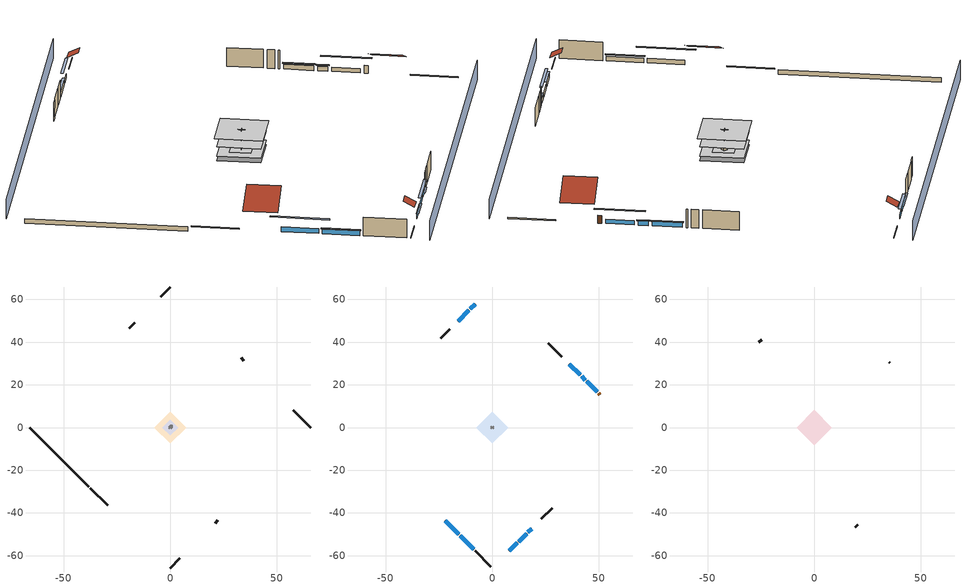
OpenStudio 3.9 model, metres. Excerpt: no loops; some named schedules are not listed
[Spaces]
garage 1
 floor foundation (Slab1 construction): -3.66,0 0,3.66 3.66,0 0,-3.66 z0
 wall outside (Wall1 construction): -16.66,49.17 -19.24,46.58 z0.3:5.18
 wall outside (Wall2 construction): 34.53,31.3 33.23,32.59 z0.3:5.18
 wall outside (Wall12 construction): 21.04,-44.79 22.33,-43.5 z0.3:5.18
 wall to conditioned space 1 (Wall5 construction Reversed): -0.65,0.65 0.65,-0.65 z0.3:5.18
 wall to conditioned space 1 (Wall6 construction Reversed): -0.65,-0.65 0.65,0.65 z0.3:5.18
crawlspace - vented 1
 floor foundation (Slab2 construction): -7.45,0 0,7.45 7.45,0 0,-7.45 z-0.91
 wall outside (RimJoist1 construction): -37.43,-28.4 -29.28,-36.54 z0.3:0.61
 wall outside (RimJoist2 construction): 0,65.83 -4.53,61.3 z0.3:0.61
 wall outside (RimJoist3 construction): 65.83,0 57.68,8.15 z0.3:0.61
 wall outside (RimJoist4 construction): 0,-65.83 4.53,-61.3 z0.3:0.61
 wall foundation (FoundationWall1 construction): -65.83,0 -38.09,-27.74 z-0.91:0.3
furnace airloop ret air space
 floor adiabatic (AdiabaticConst): 0,0 0,1 1,1 1,0 z0
 wall adiabatic (AdiabaticConst): 0,1 0,0 1,0 1,1 0,1 z0:1
 ceiling adiabatic (AdiabaticConst): 1,0 1,1 0,1 0,0 z1
conditioned space 1
 floor to crawlspace - vented 1 (Floor1 construction): -7.45,0 0,7.45 7.45,0 0,-7.45 z0.3
 floor to garage 1 (Floor2 construction): -3.66,0 0,3.66 3.66,0 0,-3.66 z0.3
 floor adiabatic (AdiabaticFloorConstruction): -7.45,0 0,7.45 7.45,0 0,-7.45 z2.74
 wall outside (Wall3 construction): -8.06,-57.76 -0.66,-65.17 z0.3:5.18
 wall outside (Wall4 construction): -19.9,45.93 -24.01,41.81 z0.3:5.18
 wall outside (Wall7 construction): 32.58,33.25 26.34,39.48 z0.3:5.18
 wall outside (Wall8 construction): 22.99,-42.84 28.01,-37.82 z0.3:5.18
 wall outside (AdiabaticWallConstruction): -22.07,-43.75 -15.73,-50.1 / -15.07,-50.76 -8.72,-57.1 / -10.92,54.91 -16,49.83 z0.3:1.52; -8,57.82 -10.26,55.56 z0.3:1.37; 49.16,16.66 44.27,21.56 / 43.61,22.22 41.86,23.96 z0.3:1.43; 41.2,24.62 36.08,29.74 z0.3:1.49; 12.37,-53.45 16.09,-49.74 / 8,-57.82 11.72,-54.11 z0.3:1.46; 16.74,-49.08 18.47,-47.35 z0.3:1.4
 wall outside (AdiabaticWallConstruction 1): 50.47,15.36 49.82,16 z0.3:2.34
 window (WindowConstruction): -22.07,-43.75 -15.73,-50.1 z0.3:1.52
 window (WindowConstruction 1): -15.07,-50.76 -8.72,-57.1 z0.3:1.52
 window (WindowConstruction 2): -8,57.82 -10.26,55.56 z0.3:1.37
 window (WindowConstruction 3): -10.92,54.91 -16,49.83 z0.3:1.52
 window (WindowConstruction 4): 49.16,16.66 44.27,21.56 z0.3:1.43
 window (WindowConstruction 5): 43.61,22.22 41.86,23.96 z0.3:1.43
 window (WindowConstruction 6): 41.2,24.62 36.08,29.74 z0.3:1.49
 window (WindowConstruction 7): 12.37,-53.45 16.09,-49.74 z0.3:1.46
 window (WindowConstruction 8): 16.75,-49.08 18.47,-47.36 z0.3:1.4
 window (WindowConstruction 9): 8,-57.82 11.72,-54.11 z0.3:1.46
 door (Door): 50.47,15.36 49.82,16 z0.3:2.34
 ceiling adiabatic (AdiabaticFloorConstruction): 0,-7.45 7.45,0 0,7.45 -7.45,0 z2.74
attic - vented 1
 floor to conditioned space 1 (Floor3 construction Reversed): -8.3,0 0,8.3 8.3,0 0,-8.3 z5.18
 wall outside (Wall9 construction): -24.67,41.15 -25.92,39.9 z0.3:5.18
 wall outside (Wall10 construction): 19.13,-46.7 20.38,-45.45 z0.3:5.18
 wall outside (Wall11 construction): 35.42,30.4 35.18,30.64 z0.3:5.18
 roof outside (Roof1 construction): -22.73,-43.1,5.18 -17.46,-37.82,8.91 -23.35,-31.92,8.91 -28.63,-37.2,5.18
 roof outside (Roof2 construction): -7.34,58.48,5.18 -5.41,56.55,6.55 -3.25,58.71,6.55 -5.18,60.64,5.18
 roof outside (Roof3 construction): 7.34,-58.48,5.18 5.41,-56.55,6.55 3.25,-58.71,6.55 5.18,-60.64,5.18
 roof outside (Roof4 construction): 51.12,14.7,5.18 45.85,9.43,8.91 51.75,3.53,8.91 57.02,8.8,5.18
shading: 3.23,-69.06 69.06,-3.23 / -3.23,69.06 -69.06,3.23 z0:5.18; -13.79,-52.04 -24.01,-41.81 -24.44,-42.24 -14.22,-52.47 z4.27; -8.51,-57.32 -15.28,-50.54 -15.72,-50.97 -8.94,-57.75 z1.83; -12.2,53.62 -6.06,59.76 -6.49,60.19 -12.63,54.05 z4.11; -16.22,49.61 -10.7,55.12 -11.13,55.55 -16.65,50.04 z1.83; 42.33,23.5 51.1,14.72 51.54,15.15 42.76,23.93 z4.18; 41.65,24.18 43.82,22 44.26,22.43 42.08,24.61 z1.74; 35.87,29.96 41.42,24.41 41.85,24.84 36.3,30.39 z1.8; 18.03,-47.8 10.43,-55.39 10.86,-55.82 18.46,-48.23 z4.21; 18.69,-47.14 16.53,-49.3 16.96,-49.73 19.12,-47.57 z1.71; 11.93,-53.89 7.79,-58.04 8.22,-58.47 12.36,-54.32 z1.77
[Site]
Portland Intl Arpt_OR: Latitude {deg}=45.59; Longitude {deg}=-122.6; Time Zone {hr}=-8; Elevation {m}=33; Terrain=Suburbs; Keep Site Location Information=Yes
[Site:GroundTemperature:Shallow]
10.2558, 8.96328, 8.85977, 9.47314, 11.9355, 14.3863, 16.5111, 17.8571, 17.9714, 16.8767, 14.8061, 12.4304
[Site:WaterMainsTemperature]
Calculation Method=Schedule; Temperature Schedule=mains temperature schedule
[Building]
Building 1
[Material] Roughness=Rough
Name | Thickness {m} | Conductivity {W/m-K} | Density {kg/m3} | Specific Heat {J/kg-K} | Thermal Absorptance | Solar Absorptance | Visible Absorptance
wood shingles or shakes | 0.00635 | 0.162714 | 1121.4 | 1465.45 | 0.9 | 0.85 | 0.85
roof rigid ins | 0.00281632 | 0.029427 | 32.04 | 1214.23 | 0.9 | 0.7 | 0.7
osb sheathing 0.5 in. | 0.0127 | 0.115458 | 512.64 | 1214.23 | 0.9 | 0.6 | 0.6
brick veneer | 0.1016 | 0.793375 | 1762.2 | 795.53 | 0.9 | 0.85 | 0.85
osb sheathing 0.5 in. 1 | 0.0127 | 0.115458 | 512.64 | 1214.23 | 0.9 | 0.7 | 0.7
wall stud and cavity | 0.1397 | 0.447971 | 139.0536 | 1170.24 | 0.9 | 0.6 | 0.6
wall stud and cavity 1 | 0.1397 | 0.558292 | 139.0536 | 1170.24 | 0.9 | 0.7 | 0.7
gypsum board | 0.0127 | 0.160291 | 801 | 837.4 | 0.9 | 0.6 | 0.6
osb sheathing 0.5 in. 2; osb sheathing 0.5 in. 3 | 0.0127 | 0.115458 | 512.64 | 1214.23
wall stud and cavity 2 | 0.1397 | 0.476402 | 139.0536 | 1170.24 | 0.9 | 0.7 | 0.7
rim joist stud and cavity | 0.0508 | 0.180795 | 50.32683 | 1063.81 | 0.9 | 0.6 | 0.6
floor stud and cavity | 0.1397 | 0.923637 | 92.3553 | 1139.71 | 0.9 | 0.7 | 0.7
osb sheathing 0.75 in. | 0.01905 | 0.115458 | 512.64 | 1214.23 | 0.9 | 0.7 | 0.7
floor covering | 0.0127 | 0.0433444 | 54.468 | 1339.84 | 0.9 | 0.6 | 0.6
ceiling stud and cavity | 0.0889 | 1.05181 | 20.9862 | 1087.66 | 0.9 | 0.7 | 0.7
gypsum board 1 | 0.00254 | 0.160291 | 801 | 837.4 | 0.9 | 0.6 | 0.6
concrete 4.0 in. | 0.1016 | 1.803125 | 2242.8 | 837.4 | 0.9 | 0.7 | 0.7
concrete 8.0 in. | 0.2032 | 1.803125 | 2242.8 | 837.4 | 0.9 | 0.7 | 0.7
soil 0.5 in. | 0.0127 | 0.8655 | 1842.3 | 418.7 | 0.9 | 0.7 | 0.7
wood siding; wood siding 1 | 0.0254 | 0.102417 | 544.68 | 1172.36
wall rigid ins; floor rigid ins | 0.512978 | 0.029427 | 32.04 | 1214.23 | 0.9 | 0.7 | 0.7
wall stud and cavity 3 | 0.0889 | 0.380278 | 52.3479 | 1209.89 | 0.9 | 0.7 | 0.7
door material | 0.04445 | 0.0612267 | 512.64 | 1214.23 | 0.9 | 0.7 | 0.7
floor stud and cavity 1 | 0.1397 | 1.75129 | 37.0049 | 1207.88 | 0.9 | 0.7 | 0.7
wall stud and cavity 4 | 0.0889 | 0.391764 | 83.0341 | 1211.67 | 0.9 | 0.7 | 0.7
furniture material conditioned space 1; furniture material garage 1 | 0.1524 | 0.115458 | 640.8 | 1214.23 | 0.9 | 0.6 | 0.6
[Construction]
Roof1 construction; Roof2 construction; Roof3 construction; Roof4 construction: wood shingles or shakes, roof rigid ins, osb sheathing 0.5 in.
Wall1 construction; Wall2 construction: brick veneer, osb sheathing 0.5 in. 1, wall stud and cavity
Wall3 construction; Wall4 construction: brick veneer, osb sheathing 0.5 in. 1, wall stud and cavity 1, gypsum board
Wall5 construction Reversed: gypsum board, wall stud and cavity 2, osb sheathing 0.5 in. 2
Wall6 construction Reversed: gypsum board, wall stud and cavity 2, osb sheathing 0.5 in. 3
Wall7 construction; Wall8 construction: brick veneer, osb sheathing 0.5 in. 3, wall stud and cavity 1, gypsum board
Wall9 construction; Wall10 construction; Wall11 construction; Wall12 construction: brick veneer, osb sheathing 0.5 in. 3, wall stud and cavity
RimJoist1 construction; RimJoist2 construction; RimJoist3 construction; RimJoist4 construction: brick veneer, rim joist stud and cavity
Floor1 construction; Floor2 construction: floor stud and cavity, osb sheathing 0.75 in., floor covering
Floor3 construction Reversed: gypsum board 1, ceiling stud and cavity
Slab1 construction: concrete 4.0 in.
FoundationWall1 construction: concrete 8.0 in.
Slab2 construction: soil 0.5 in.
WindowConstruction; WindowConstruction 1; WindowConstruction 2; WindowConstruction 3; WindowConstruction 4; WindowConstruction 5; WindowConstruction 6; WindowConstruction 7; WindowConstruction 8; WindowConstruction 9: WindowMaterial
AdiabaticWallConstruction: wood siding, wall rigid ins, wall stud and cavity 3, gypsum board
Door: door material
AdiabaticWallConstruction 1: wood siding 1, wall rigid ins, wall stud and cavity 3, gypsum board
AdiabaticFloorConstruction: floor stud and cavity 1, floor rigid ins, osb sheathing 0.75 in., floor covering
PartitionWallConstruction: gypsum board, wall stud and cavity 4, gypsum board
furniture construction conditioned space 1: furniture material conditioned space 1
furniture construction garage 1: furniture material garage 1
AdiabaticConst: Adiabatic
[WindowMaterial:SimpleGlazingSystem]
WindowMaterial: U-Factor {W/m2-K}=2.15764; Solar Heat Gain Coefficient=0.44
[Material:NoMass]
Adiabatic: Roughness=Rough; Thermal Resistance {m2-K/W}=176.1
[ThermalZone] Multiplier=1; Use Ideal Air Loads=No
Name | Volume {m3} | Thermostat
conditioned space | 606.66 | conditioned space temperature setpoint
attic - vented | 120.537
garage | 65.242
crawlspace - vented | 135.355
furnace airloop ret air zone | 1
[Sizing:Zone] Zone Cooling Design Supply Air Temperature Input Method=SupplyAirTemperature; Zone Cooling Design Supply Air Temperature {C}=14; Zone Cooling Design Supply Air Temperature Difference {deltaC}=11.11; Zone Heating Design Supply Air Temperature Input Method=SupplyAirTemperature; Zone Heating Design Supply Air Temperature {C}=40; Zone Heating Design Supply Air Temperature Difference {deltaC}=11.11; Zone Cooling Design Supply Air Humidity Ratio {kg-H2O/kg-air}=0.0085; Zone Heating Design Supply Air Humidity Ratio {kg-H2O/kg-air}=0.008; Cooling Design Air Flow Method=DesignDay; Heating Design Air Flow Method=DesignDay; Account for Dedicated Outdoor Air System=No; Dedicated Outdoor Air System Control Strategy=NeutralSupplyAir; Dedicated Outdoor Air Low Setpoint Temperature for Design {C}=autosize; Dedicated Outdoor Air High Setpoint Temperature for Design {C}=autosize; Zone Load Sizing Method=Sensible Load Only No Latent Load; Zone Latent Cooling Design Supply Air Humidity Ratio Input Method=HumidityRatioDifference; Zone Cooling Design Supply Air Humidity Ratio Difference {kgWater/kgDryAir}=0.005; Zone Latent Heating Design Supply Air Humidity Ratio Input Method=HumidityRatioDifference; Zone Humidification Design Supply Air Humidity Ratio Difference {kgWater/kgDryAir}=0.005; Sizing Option=Coincident
attic - vented; garage; crawlspace - vented; furnace airloop ret air zone
[Space]
Name | Thermal Zone | Volume {m3}
conditioned space 1 | conditioned space | 606.66
attic - vented 1 | attic - vented | 120.537
garage 1 | garage | 65.242
crawlspace - vented 1 | crawlspace - vented | 135.355
furnace airloop ret air space | furnace airloop ret air zone
[ThermostatSetpoint:DualSetpoint]
conditioned space temperature setpoint: Heating Setpoint Temperature Schedule=heating setpoint; Cooling Setpoint Temperature Schedule=cooling setpoint; Temperature Difference Between Cutout And Setpoint {deltaC}=0
[Foundation:Kiva] Wall Depth Below Slab {m}=0.2032
Name | Initial Indoor Air Temperature {C} | Wall Height Above Grade {m}
Foundation Kiva 1 | 13.4258 | 0.1016
Foundation Kiva 2 | 8.58325 | 0.3048
[Foundation:Kiva:Settings]
Soil Conductivity {W/m-K}=0.8655; Soil Density {kg/m3}=1842.3; Soil Specific Heat {J/kg-K}=418.7; Ground Solar Absorptivity=0.9; Ground Thermal Absorptivity=0.9; Ground Surface Roughness {m}=0.03; Far-Field Width {m}=40; Deep-Ground Boundary Condition=ZeroFlux; Deep-Ground Depth {m}=40; Minimum Cell Dimension {m}=0.2; Maximum Cell Growth Coefficient=3; Simulation Timestep=Timestep
[SurfaceProperty:ExposedFoundationPerimeter] Exposed Perimeter Calculation Method=TotalExposedPerimeter
Name | Total Exposed Perimeter {m}
Slab1 | 14.6304
Slab2 | 39.22776
[SurfaceProperty:IncidentSolarMultiplier] Incident Solar Multiplier=1; Incident Solar Multiplier Schedule=trans schedule winter=0.85 summer=0.7
Window1; Window2; Window3; Window4; Window5; Window6; Window7; Window8; Window9; Window10
[InternalMass:Definition] Design Level Calculation Method=SurfaceArea
Name | Construction | Surface Area {m2}
partition wall mass | PartitionWallConstruction | 248.794
furniture mass conditioned space 1 | furniture construction conditioned space 1 | 99.51774
furniture mass garage 1 | furniture construction garage 1 | 2.67561
[InternalMass] Multiplier=1
Name | Internal Mass Definition | Space or SpaceType
partition wall mass | partition wall mass | conditioned space 1
furniture mass conditioned space 1 | furniture mass conditioned space 1 | conditioned space 1
furniture mass garage 1 | furniture mass garage 1 | garage 1
[EnergyManagementSystem:Sensor]
Name | Output Variable or Output Meter Index Key | Output Variable or Output Meter
water_heater_amb_temp | garage | Zone Mean Air Temperature
water_heater_amb_rh | garage | Zone Air Relative Humidity
water_heater_T_set | water heater setpoint | Schedule Value
out_pb_s |  | Site Outdoor Air Barometric Pressure
out_wt_s |  | Site Outdoor Air Humidity Ratio
site_vw_s |  | Site Wind Speed
cool_season | cooling season schedule | Schedule Value
furnace_airloop_AH_MFR_s | Node 7 | System Node Mass Flow Rate
furnace_airloop_AH_VFR_s | Node 7 | System Node Current Density Volume Flow Rate
furnace_airloop_AH_Tout_s | Node 7 | System Node Temperature
furnace_airloop_AH_Wout_s | Node 7 | System Node Humidity Ratio
furnace_airloop_RA_T_s | Node 10 | System Node Temperature
furnace_airloop_Ra_W_s | Node 10 | System Node Humidity Ratio
furnace_airloop_0_DZ_T_s | crawlspace - vented | Zone Air Temperature
furnace_airloop_0_DZ_W_s | crawlspace - vented | Zone Mean Air Humidity Ratio
natural_vent_s | natural vent schedule | Schedule Value
htg_sp_s | heating setpoint | Schedule Value
clg_sp_s | cooling setpoint | Schedule Value
mech_vent_range_fan_0_sch_s | mech vent range fan 0 schedule | Schedule Value
mech_vent_bath_fan_0_sch_s | mech vent bath fan 0 schedule | Schedule Value
clothes_dryer_exhaust_0_sch_s | clothes_dryer | Schedule Value
htg_load_cond |  | Heating:EnergyTransfer:Zone:CONDITIONED SPACE
clg_load_cond |  | Cooling:EnergyTransfer:Zone:CONDITIONED SPACE
htg_load_duct |  | Heating:EnergyTransfer:Zone:FURNACE AIRLOOP RET AIR ZONE
clg_load_duct |  | Cooling:EnergyTransfer:Zone:FURNACE AIRLOOP RET AIR ZONE
s_conv | Floor1 | Surface Inside Face Convection Heat Gain Energy
s_ig | Floor1 | Surface Inside Face Internal Gains Radiation Heat Gain Energy
s_sol | Floor1 | Surface Inside Face Solar Radiation Heat Gain Energy
s_lgt | Floor1 | Surface Inside Face Lights Radiation Heat Gain Energy
s_surf | Floor1 | Surface Inside Face Net Surface Thermal Radiation Heat Gain Energy
s_conv_1 | Floor2 | Surface Inside Face Convection Heat Gain Energy
s_ig_1 | Floor2 | Surface Inside Face Internal Gains Radiation Heat Gain Energy
s_sol_1 | Floor2 | Surface Inside Face Solar Radiation Heat Gain Energy
s_lgt_1 | Floor2 | Surface Inside Face Lights Radiation Heat Gain Energy
s_surf_1 | Floor2 | Surface Inside Face Net Surface Thermal Radiation Heat Gain Energy
s_conv_2 | Floor3 | Surface Inside Face Convection Heat Gain Energy
s_ig_2 | Floor3 | Surface Inside Face Internal Gains Radiation Heat Gain Energy
s_sol_2 | Floor3 | Surface Inside Face Solar Radiation Heat Gain Energy
s_lgt_2 | Floor3 | Surface Inside Face Lights Radiation Heat Gain Energy
s_surf_2 | Floor3 | Surface Inside Face Net Surface Thermal Radiation Heat Gain Energy
s_conv_3 | inferred conditioned ceiling | Surface Inside Face Convection Heat Gain Energy
s_ig_3 | inferred conditioned ceiling | Surface Inside Face Internal Gains Radiation Heat Gain Energy
s_sol_3 | inferred conditioned ceiling | Surface Inside Face Solar Radiation Heat Gain Energy
s_lgt_3 | inferred conditioned ceiling | Surface Inside Face Lights Radiation Heat Gain Energy
s_surf_3 | inferred conditioned ceiling | Surface Inside Face Net Surface Thermal Radiation Heat Gain Energy
s_conv_4 | inferred conditioned floor | Surface Inside Face Convection Heat Gain Energy
s_ig_4 | inferred conditioned floor | Surface Inside Face Internal Gains Radiation Heat Gain Energy
s_sol_4 | inferred conditioned floor | Surface Inside Face Solar Radiation Heat Gain Energy
s_lgt_4 | inferred conditioned floor | Surface Inside Face Lights Radiation Heat Gain Energy
s_surf_4 | inferred conditioned floor | Surface Inside Face Net Surface Thermal Radiation Heat Gain Energy
ss_sol | Door1 | Surface Inside Face Solar Radiation Heat Gain Energy
ss_lgt | Door1 | Surface Inside Face Lights Radiation Heat Gain Energy
ss_conv | Door1 | Surface Inside Face Convection Heat Gain Energy
ss_ig | Door1 | Surface Inside Face Internal Gains Radiation Heat Gain Energy
ss_surf | Door1 | Surface Inside Face Net Surface Thermal Radiation Heat Gain Energy
ss_conv_1 | Window1 | Surface Inside Face Convection Heat Gain Energy
[ElectricEquipment:Definition] Design Level Calculation Method=EquipmentLevel
Name | Design Level {W} | Fraction Latent | Fraction Radiant | Fraction Lost
ceiling fan | 18.491 | 0 | 0.558 | 0
clothes washer | 479.475 | 0.03 | 0.162 | 0.7
clothes dryer | 4540.56 | 0.015 | 0.081 | 0.85
dishwasher | 352.849 | 0.3 | 0.18 | 0.4
fridge | 49.4292 | 0 | 0.6 | 0
freezer | 194.914 | 0 | 0.6 | 0
cooking range | 1174.97 | 0.08 | 0.432 | 0.2
misc tv | 430.789 | 0 | 0.6 | 0
misc plug loads | 375.475 | 0.021 | 0.558 | 0.049
misc permanent spa heater | 390.383 | 0 | 0 | 1
misc permanent spa pump | 408.245 | 0 | 0 | 1
whole house fan; mech vent house fan | 0 | 0 | 0 | 1
mech vent house fan cfis | 0 | 0 | 0 | 0
mech vent range fan 0; mech vent bath fan 0 | 30 | 0 | 0 | 1
[ElectricEquipment]
Name | Electric Equipment Definition | Space or SpaceType | Schedule
ceiling fan | ceiling fan | conditioned space 1 | ceiling_fan
clothes washer | clothes washer | conditioned space 1 | clothes_washer
clothes dryer | clothes dryer | conditioned space 1 | clothes_dryer
dishwasher | dishwasher | conditioned space 1 | dishwasher
fridge | fridge | conditioned space 1 | fridge schedule
freezer | freezer | garage 1 | freezer schedule
cooking range | cooking range | conditioned space 1 | cooking_range
misc tv | misc tv | conditioned space 1 | plug_loads_tv
misc plug loads | misc plug loads | conditioned space 1 | plug_loads_other
misc permanent spa heater | misc permanent spa heater | conditioned space 1 | misc permanent spa heater schedule
misc permanent spa pump | misc permanent spa pump | conditioned space 1 | misc permanent spa pump schedule
whole house fan | whole house fan | conditioned space 1 | Always On Discrete
mech vent house fan | mech vent house fan | conditioned space 1 | mech vent house fan schedule
mech vent house fan cfis | mech vent house fan cfis | conditioned space 1 | mech vent house fan cfis schedule
mech vent range fan 0 | mech vent range fan 0 | conditioned space 1 | mech vent range fan 0 schedule
mech vent bath fan 0 | mech vent bath fan 0 | conditioned space 1 | mech vent bath fan 0 schedule
[OtherEquipment:Definition] Design Level Calculation Method=EquipmentLevel
Name | Design Level {W} | Fraction Latent | Fraction Radiant | Fraction Lost
water heater sens; furnace airloop_0 SupSensLkToCond; furnace airloop_0 SupCondToLv; furnace airloop_0 RetCondToRP; furnace airloop_0 RetSensLkToRP; furnace airloop_0 SupCondToDZ; furnace airloop_0 RetCondToDZ; furnace airloop_0 SupSensLkToDZ; mech vent house fan sensible load | 0 | 0 | 0 | 0
water heater lat; furnace airloop_0 SupLatLkToCond; furnace airloop_0 RetLatLkToRP; furnace airloop_0 SupLatLkToDZ; mech vent house fan latent load | 0 | 1 | 0 | 0
water heater energy adjustment1 | 0.01 | 0 | 0 | 1
clothes dryer 2 | 0 | 0.015 | 0.081 | 0.85
cooking range 2 | 0 | 0.08 | 0.432 | 0.2
general water use sensible | -43.4886 | 0 | 0.6 | 0
general water use latent | 44.1266 | 1 | 0 | 0
[OtherEquipment]
Name | Other Equipment Definition | Space or SpaceType | Schedule | Fuel Type
water heater sens | water heater sens | garage 1 | Always On Discrete
water heater lat | water heater lat | garage 1 | Always On Discrete
water heater energy adjustment1 | water heater energy adjustment1 | garage 1 | Always On Discrete | Electricity
clothes dryer 1 | clothes dryer 2 | conditioned space 1 | clothes_dryer | Electricity
cooking range 1 | cooking range 2 | conditioned space 1 | cooking_range | Electricity
general water use sensible | general water use sensible | conditioned space 1 | general water use schedule
general water use latent | general water use latent | conditioned space 1 | general water use schedule
furnace airloop_0 SupSensLkToCond | furnace airloop_0 SupSensLkToCond | conditioned space 1 | Always On Discrete
furnace airloop_0 SupLatLkToCond | furnace airloop_0 SupLatLkToCond | conditioned space 1 | Always On Discrete
furnace airloop_0 SupCondToLv | furnace airloop_0 SupCondToLv | conditioned space 1 | Always On Discrete
furnace airloop_0 RetCondToRP | furnace airloop_0 RetCondToRP | furnace airloop ret air space | Always On Discrete
furnace airloop_0 RetSensLkToRP | furnace airloop_0 RetSensLkToRP | furnace airloop ret air space | Always On Discrete
furnace airloop_0 RetLatLkToRP | furnace airloop_0 RetLatLkToRP | furnace airloop ret air space | Always On Discrete
furnace airloop_0 SupCondToDZ | furnace airloop_0 SupCondToDZ | crawlspace - vented 1 | Always On Discrete
furnace airloop_0 RetCondToDZ | furnace airloop_0 RetCondToDZ | crawlspace - vented 1 | Always On Discrete
furnace airloop_0 SupSensLkToDZ | furnace airloop_0 SupSensLkToDZ | crawlspace - vented 1 | Always On Discrete
furnace airloop_0 SupLatLkToDZ | furnace airloop_0 SupLatLkToDZ | crawlspace - vented 1 | Always On Discrete
mech vent house fan sensible load | mech vent house fan sensible load | conditioned space 1 | Always On Discrete
mech vent house fan latent load | mech vent house fan latent load | conditioned space 1 | Always On Discrete
[WaterUse:Equipment:Definition]
Name | Peak Flow Rate {m3/s}
clothes washer | 1.1816e-05
dishwasher | 7.26482e-06
[Lights:Definition] Design Level Calculation Method=LightingLevel; Fraction Radiant=0.6; Fraction Visible=0.2; Return Air Fraction=0
Name | Lighting Level {W}
interior lighting | 433.242
garage lighting | 12.1487
[Lights] Fraction Replaceable=1
Name | Lights Definition | Space or SpaceType | Schedule
interior lighting | interior lighting | conditioned space 1 | lighting_interior
garage lighting | garage lighting | garage 1 | lighting_garage
[Exterior:Lights:Definition]
exterior lighting: Design Level {W}=13.4573
[Exterior:Lights]
exterior lighting: Exterior Lights Definition=exterior lighting; Schedule=exterior lighting schedule
[People:Definition]
occupants: Number of People Calculation Method=People; Number of People {people}=2; Fraction Radiant=0.314171; Sensible Heat Fraction=0.56303; Carbon Dioxide Generation Rate {m3/s-W}=0; Enable ASHRAE 55 Comfort Warnings=No; Mean Radiant Temperature Calculation Type=EnclosureAveraged
[People]
occupants: People Definition=occupants; Space or SpaceType=conditioned space 1; Number of People Schedule=occupants; Activity Level Schedule=occupants activity schedule; Multiplier=1
[ZoneMixing] Schedule=Always On Continuous; Design Flow Rate Calculation Method=Flow/Zone; Design Flow Rate {m3/s}=0
Name | Zone or Space | Source Zone or Space
furnace airloop_0 ZoneMixDZToCond mix | conditioned space | crawlspace - vented
furnace airloop_0 ZoneMixCondToDZ mix | crawlspace - vented | conditioned space
whole house fan mix | attic - vented | conditioned space
[SpaceInfiltration:DesignFlowRate] Schedule=Always On Discrete
Name | Space or SpaceType | Design Flow Rate Calculation Method | Design Flow Rate {m3/s} | Air Changes per Hour {1/hr} | Constant Term Coefficient | Temperature Term Coefficient | Velocity Term Coefficient | Velocity Squared Term Coefficient
natural vent flow; whole house fan flow; infil flow | conditioned space 1 | Flow/Space | 0
infil crawlspace - vented 1 | crawlspace - vented 1 | AirChanges/Hour |  | 2.6013 | 1 | 0 | 0 | 0
crawlspace_vented 1 duct leakage imbalance infil flow | crawlspace - vented 1 | Flow/Space | 0
[SpaceInfiltration:EffectiveLeakageArea] Schedule=Always On Discrete
Name | Space or SpaceType | Effective Air Leakage Area {cm2} | Stack Coefficient | Wind Coefficient
infil garage 1 | garage 1 | 81.551 | 0.000129147 | 4.64657e-05
infil attic - vented 1 | attic - vented 1 | 4592.05 | 0.000182513 | 4.37271e-05
